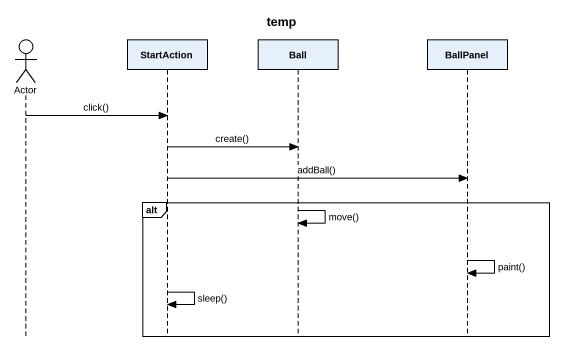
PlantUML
@startuml
title temp
hide footbox
actor "Actor" as Actor_
participant StartAction
participant Ball
participant BallPanel

Actor_ -> StartAction : click()
StartAction -> Ball : create()
StartAction -> BallPanel : addBall()
alt
  Ball -> Ball : move()
  BallPanel -> BallPanel : paint()
  StartAction -> StartAction : sleep()
end
@enduml
